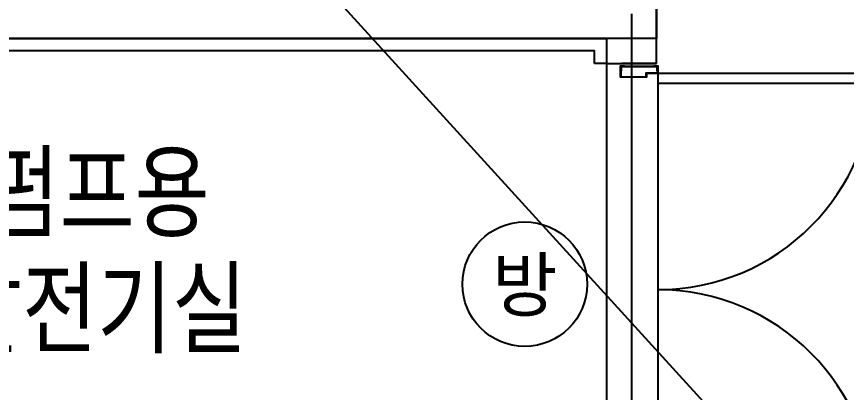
# Model space of a CAD drawing. Header units: millimetres. Extents: x 0 to 1390178, y 0 to 110113.
# Drawn here: x 718660 to 721995, y 32673 to 34184 of the extents above; entities that cross this region are included whole.
import ezdxf
from ezdxf.enums import TextEntityAlignment as Align
from ezdxf.xclip import XClip

# ---------------------------------------------------------------- set-up
doc = ezdxf.new("R2010")
doc.units = ezdxf.units.MM
doc.header["$LTSCALE"] = 100
doc.header["$XCLIPFRAME"] = 0
doc.linetypes.add('X - 평면도$0$CEN', pattern=[62, 60, -1, 0, -1])
doc.layers.get('DEFPOINTS').update_dxf_attribs({"color": 145})
for name, color, linetype in [('AA-XXXX-TEXT', 3, 'Continuous'), ('SYM', 7, 'Continuous'), ('TEXT1', 7, 'Continuous'), ('X - CORE$0$AA-WAXM-CONC', 2, 'Continuous'), ('X - 평면도$0$A-FIN', 8, 'Continuous'), ('X - 평면도$0$AA-EL-PCN4', 4, 'Continuous'), ('X - 평면도$0$AA-WAXM-CONC', 2, 'Continuous'), ('X - 평면도$0$AA-XXXX-CNTL', 1, 'X - 평면도$0$CEN')]:
    doc.layers.add(name, color=color, linetype=linetype)
doc.layers.add('X - 평면도$0$25', color=25, linetype='Continuous', plot=False)
doc.layers.add('X - 평면도$0$DEFPOINT', color=163, linetype='Continuous', plot=False)
doc.layers.add('X - 평면도$0$A-door', color=4, linetype='Continuous', lineweight=25)
doc.styles.add('HAUD01', font='Dotum.ttf')

# ---------------------------------------------------------------- blocks, each defined once
blk = doc.blocks.new('X - 단위세대 확장형', base_point=(-475.4, -286.7))
at = {"layer": 'DEFPOINTS'}
blk.add_lwpolyline([(68482, 49988.1), (63612, 49988.1), (63612, 47793.1), (59937, 47793.1), (57937, 47793.1), (54887, 47793.1), (54887, 44383.1), (53492, 44383.1), (52372, 44383.1), (48612, 44383.1), (48612, 54393.1), (57487, 54393.1), (60437, 54393.1), (63612, 54393.1), (64782, 54393.1), (64982, 54393.1), (66532, 54393.1), (66732, 54393.1), (68282, 54393.1), (68482, 54393.1), (68482, 52088.1), (68482, 50188.1)], close=True, dxfattribs=at)
blk = doc.blocks.new('dr_갑')
at = {"layer": 'TEXT1'}
blk.add_circle((0, 0), 400, dxfattribs=at)
at = {"layer": 'TEXT1', "style": 'HAUD01'}
blk.add_text('방', height=335.3, dxfattribs=at).set_placement((0, 0), align=Align.MIDDLE)
blk = doc.blocks.new('X - CORE', base_point=(-475.4, -286.7))
at = {"layer": 'DEFPOINTS'}
blk.add_line((34027.2, -11180.9), (14850, 9860), dxfattribs=at)
at = {"layer": 'X - CORE$0$AA-WAXM-CONC'}
for p, q in [((19870, 5605), (19870, 5805)), ((15000, 5605), (19670, 5605))]:
    blk.add_line(p, q, dxfattribs=at)
blk = doc.blocks.new('*U1002')
at = {"layer": 'X - 평면도$0$25'}
blk.add_line((30, 0), (1770, 0), dxfattribs=at)
at = {"layer": 'X - 평면도$0$A-door'}
for points in [[(30, 870), (30, 0), (70, 0), (70, 870)], [(1770, 870), (1770, 0), (1730, 0), (1730, 870)], [(1.6, -135), (1.6, -148.4), (43.4, -148.4), (43.4, -46.6), (28.4, -46.6), (28.4, -1.6), (1.6, -1.6), (1.6, -15), (0, -15), (0, 0), (30, 0), (30, -45), (45, -45), (45, -150), (0, -150), (0, -135)], [(1798.4, -135), (1798.4, -148.4), (1756.6, -148.4), (1756.6, -46.6), (1771.6, -46.6), (1771.6, -1.6), (1798.4, -1.6), (1798.4, -15), (1800, -15), (1800, 0), (1770, 0), (1770, -45), (1755, -45), (1755, -150), (1800, -150), (1800, -135)]]:
    blk.add_lwpolyline(points, close=True, dxfattribs=at)
at = {"layer": 'X - 평면도$0$A-door', "color": 8}
for points in [[(20, -148.4), (1.6, -148.4), (1.6, -1.6), (20, -1.6), (20, -3.2), (3.2, -3.2), (3.2, -146.8), (20, -146.8)], [(1780, -148.4), (1798.4, -148.4), (1798.4, -1.6), (1780, -1.6), (1780, -3.2), (1796.8, -3.2), (1796.8, -146.8), (1780, -146.8)]]:
    blk.add_lwpolyline(points, close=True, dxfattribs=at)
for centre, start, end in [((30, 0), 0, 90), ((1770, 0), 90, 180)]:
    blk.add_arc(centre, 870, start, end, dxfattribs=at)
at = {"layer": 'X - 평면도$0$DEFPOINT'}
for p, q in [((-10, -5), (-10, -145)), ((1810, -5), (1810, -145))]:
    blk.add_line(p, q, dxfattribs=at)
blk = doc.blocks.new('X - 평면도$0$A$Cb25bff2f')
at = {"layer": 'X - 평면도$0$AA-EL-PCN4'}
blk.add_line((-14357.2, 14865.9), (-14357.2, 16685.9), dxfattribs=at)
at = {"layer": 'X - 평면도$0$AA-WAXM-CONC'}
for p, q in [((-14357.2, 16685.9), (-14357.2, 16785.9)), ((-14157.2, 16685.9), (-14157.2, 16785.9)), ((-14357.2, 16685.9), (-14157.2, 16685.9))]:
    blk.add_line(p, q, dxfattribs=at)
at = {"layer": 'X - 평면도$0$AA-XXXX-CNTL'}
blk.add_line((-14257.2, 13590.9), (-14257.2, 16885.9), dxfattribs=at)
at = {"layer": 'X - 평면도$0$A-door', "rotation": 270}
blk.add_blockref('*U1002', (-14152.2, 16675.9), dxfattribs=at)
blk = doc.blocks.new('X - 평면도', base_point=(-475.4, -286.7))
at = {"layer": 'X - 평면도$0$A-FIN'}
blk.add_line((1076282, 49888.1), (1076232, 49888.1), dxfattribs=at)
blk.add_lwpolyline([(1076232, 49888.1), (1076232, 49938.1), (1071662, 49938.1), (1071662, 46943.1), (1071702, 46943.1)], dxfattribs=at)
for name, p in [('X - CORE', (1056136.6, 44096.4)), ('X - 평면도$0$A$Cb25bff2f', (1090639.2, 33202.2))]:
    blk.add_blockref(name, p)

msp = doc.modelspace()

# ---------------------------------------------------------------- block references
at = {"layer": 'SYM'}
ref = msp.add_blockref('X - 단위세대 확장형', (652274.7, -16179.1), dxfattribs=at)
XClip(ref).set_block_clipping_path([(27286.2339647645, 22495.2025850526), (88213.6007378809, 68689.6277392105)])

# ---------------------------------------------------------------- next in the draw order: block references
ref = msp.add_blockref('X - 평면도', (-355725.3, -16179.1))
XClip(ref).set_block_clipping_path([(1027249.9161542748, 15892.4151621381), (1111249.9161542747, 75292.4151621381)])

# ---------------------------------------------------------------- next in the draw order: block references
at = {"xscale": 0.6262795275590645, "yscale": 0.6262795275590645, "zscale": 0.6262795275590645}
msp.add_blockref('dr_갑', (720702.2, 33107.9), dxfattribs=at)

# ---------------------------------------------------------------- next in the draw order: texts
at = {"layer": 'AA-XXXX-TEXT', "style": 'HAUD01', "width": 0.8}
for s, p in [('배수펌프용', (718682.2, 33478.9)), ('비상발전기실', (718682.2, 33012.3))]:
    msp.add_text(s, height=300, dxfattribs=at).set_placement(p, align=Align.MIDDLE_CENTER)

doc.saveas('drawing.dxf')
